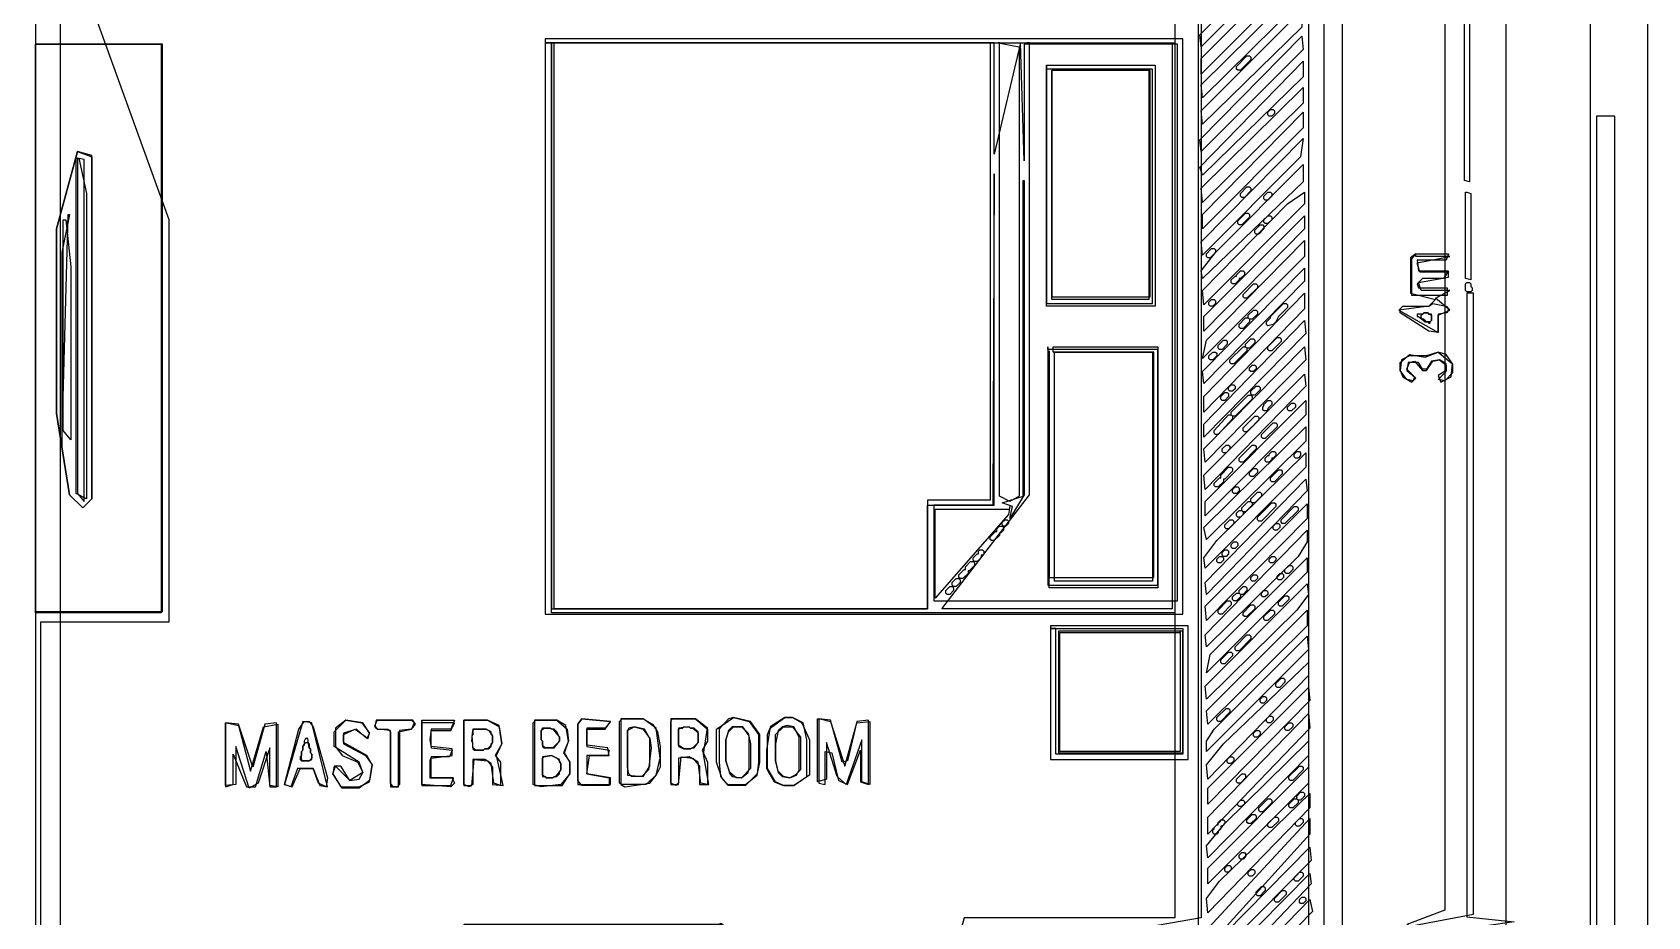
# Model space of a CAD drawing. Header units: millimetres. Extents: x 78 to 4002, y 104 to 3999.
# Drawn here: x 2768 to 4002, y 2547 to 3222 of the extents above; entities that cross this region are included whole.
import ezdxf

# ---------------------------------------------------------------- set-up
doc = ezdxf.new("R2010")
doc.units = ezdxf.units.MM

msp = doc.modelspace()

# ---------------------------------------------------------------- linework, layer by layer
for points in [[(3845, 3775), (3813, 3513), (3958, 3498), (3958, 771), (3888, 771), (3888, 1760), (3864, 759), (4002, 743), (4002, 3517), (3865, 3517), (3865, 3775)], [(346, 3513), (2041, 3760), (3743, 3517), (3743, 759), (1400, 759), (1400, 1524), (910, 1107), (441, 1254), (441, 799), (1040, 799), (589, 1156), (1146, 748), (344, 748), (344, 3513)], [(346, 3514), (346, 745), (1145, 745), (1369, 1029), (1400, 748), (3769, 748), (3769, 3517), (2728, 3517), (2728, 3758), (1449, 3758), (1449, 3518), (346, 3518)], [(2978, 3510), (2680, 3510), (2680, 3249), (2394, 3249), (2685, 3185), (2685, 2225), (2527, 2225), (2504, 2052), (2790, 2052), (2790, 3460), (2978, 3510)], [(3448, 3510), (3661, 3461), (3661, 2546), (3495, 2517), (3670, 2517), (3670, 1777), (3122, 1777), (3122, 2505), (3280, 2533), (3107, 2533), (3107, 1749), (3676, 1749), (3676, 818), (3471, 792), (3755, 765), (3755, 3509), (3448, 3509)], [(3847, 3482), (3847, 2552), (3818, 2541), (3870, 2520), (3818, 2508), (3870, 2508), (3870, 1788), (3827, 1777), (3894, 1761), (3894, 3467), (3847, 3482)], [(3648, 3461), (2771, 3461), (2771, 1761), (2518, 3198), (628, 3198), (628, 2157), (444, 3255), (444, 1805), (1083, 1805), (441, 1296), (1703, 1778), (1952, 1000), (1952, 1776), (2572, 1776), (1990, 1597), (1990, 811), (2676, 811), (2852, 1780), (2964, 809), (3667, 809), (2945, 2193), (3294, 2542), (3659, 2061), (3659, 3461)], [(3641, 3361), (3641, 2546), (3480, 2546), (3439, 2398), (3324, 2330), (3296, 2541), (3098, 2541), (3098, 2083), (2996, 2083), (2814, 2261), (2775, 2081), (2775, 2772), (2873, 2772), (2873, 3079), (2771, 3361), (3641, 3361)], [(3738, 3298), (3739, 3289), (3661, 3211), (3660, 3220), (3738, 3298)], [(3738, 3279), (3739, 3268), (3661, 3190), (3661, 3202), (3738, 3279)], [(3738, 3258), (3736, 3245), (3662, 3172), (3661, 3182), (3738, 3258)], [(3738, 3239), (3738, 3226), (3662, 3152), (3661, 3162), (3738, 3239)], [(3863, 3234), (3866, 3233), (3866, 3108), (3862, 3109), (3862, 3234)], [(2772, 3213), (2867, 3213), (2867, 2779), (2771, 2779), (2771, 3213)], [(2771, 3213), (2771, 2780), (2868, 2780), (2868, 3213), (2771, 3213)], [(3160, 3215), (3160, 2778), (3647, 2778), (3647, 3217), (3160, 3217)], [(3160, 3214), (3641, 3214), (3641, 2779), (3165, 2779), (3165, 3214)], [(3165, 3214), (3165, 2782), (3452, 2782), (3452, 2861), (3503, 2861), (3503, 3114), (3502, 2861), (3457, 2861), (3457, 2788), (3643, 2788), (3643, 3213), (3526, 3213), (3526, 3124), (3523, 3214), (3503, 3129), (3503, 3214), (3165, 3214)], [(3166, 3214), (3500, 3214), (3500, 2865), (3452, 2865), (3452, 2782), (3167, 2782), (3167, 3214)], [(3528, 3214), (3639, 3214), (3639, 2782), (3463, 2782), (3530, 2869), (3530, 3214)], [(3506, 3214), (3522, 3211), (3522, 2868), (3515, 2864), (3507, 2868), (3507, 3214)], [(3738, 3219), (3739, 3209), (3661, 3131), (3660, 3140), (3738, 3219)], [(3544, 3197), (3626, 3197), (3626, 3013), (3543, 3013), (3543, 3197)], [(3543, 3197), (3543, 3015), (3624, 3015), (3624, 3194), (3543, 3194)], [(3739, 3200), (3739, 3188), (3662, 3113), (3660, 3119), (3739, 3200)], [(3698, 3204), (3699, 3203), (3699, 3201), (3691, 3193), (3689, 3193), (3688, 3194), (3688, 3196), (3696, 3204), (3698, 3204)], [(3548, 3193), (3621, 3193), (3621, 3018), (3547, 3018), (3547, 3193)], [(3547, 3193), (3547, 3020), (3622, 3020), (3622, 3193), (3547, 3193)], [(3739, 3180), (3739, 3168), (3662, 3092), (3661, 3103), (3739, 3180)], [(3739, 3161), (3739, 3149), (3662, 3072), (3662, 3083), (3739, 3161)], [(3714, 3163), (3716, 3163), (3717, 3162), (3717, 3160), (3715, 3158), (3713, 3158), (3712, 3159), (3712, 3161), (3714, 3163)], [(3963, 3158), (3963, 759), (3900, 742), (3900, 1748), (3906, 1748), (3906, 762), (3977, 762), (3977, 3158)], [(3739, 3141), (3737, 3127), (3662, 3052), (3661, 3062), (3739, 3141)], [(2803, 3131), (2814, 3127), (2814, 2866), (2807, 2859), (2797, 2869), (2787, 2931), (2787, 3072), (2803, 3131)], [(2803, 3131), (2787, 3072), (2787, 2931), (2797, 2869), (2807, 2859), (2814, 2866), (2814, 3128), (2803, 3131)], [(2804, 3126), (2810, 3099), (2810, 2866), (2802, 2870), (2802, 3126)], [(2803, 3126), (2803, 2870), (2808, 2864), (2808, 3125), (2803, 3126)], [(3739, 3121), (3739, 3108), (3662, 3034), (3661, 3040), (3672, 3054), (3739, 3121)], [(3526, 3109), (3526, 2869), (3515, 2851), (3517, 2860), (3509, 2863), (3525, 2868), (3525, 3109)], [(3740, 3100), (3740, 3091), (3663, 3014), (3662, 3025), (3727, 3091), (3740, 3100)], [(3698, 3104), (3699, 3103), (3699, 3101), (3694, 3096), (3692, 3096), (3691, 3097), (3691, 3099), (3696, 3104), (3698, 3104)], [(3714, 3100), (3715, 3099), (3715, 3097), (3712, 3094), (3710, 3094), (3709, 3095), (3709, 3097), (3712, 3100), (3714, 3100)], [(3864, 3100), (3867, 3099), (3867, 3033), (3863, 3034), (3863, 3100)], [(3697, 3084), (3698, 3083), (3698, 3081), (3692, 3075), (3690, 3075), (3689, 3076), (3689, 3078), (3695, 3084), (3697, 3084)], [(2797, 3083), (2791, 3054), (2791, 2906), (2796, 3083)], [(2794, 3079), (2798, 3043), (2798, 2911), (2792, 2918), (2792, 3079)], [(3740, 3082), (3740, 3072), (3663, 2994), (3663, 3005), (3740, 3082)], [(3708, 3075), (3709, 3074), (3709, 3072), (3705, 3068), (3703, 3068), (3702, 3069), (3702, 3071), (3706, 3075), (3708, 3075)], [(3714, 3082), (3715, 3081), (3715, 3079), (3712, 3076), (3710, 3076), (3709, 3077), (3709, 3079), (3712, 3082), (3714, 3082)], [(3740, 3063), (3740, 3051), (3662, 2973), (3665, 2987), (3740, 3063)], [(3671, 3057), (3672, 3056), (3672, 3054), (3668, 3050), (3666, 3050), (3665, 3051), (3665, 3053), (3669, 3057), (3671, 3057)], [(3825, 3053), (3821, 3050), (3821, 3023), (3840, 3018), (3835, 3013), (3812, 3010), (3842, 2993), (3842, 3006), (3851, 3010), (3840, 3019), (3851, 3025), (3829, 3025), (3827, 3031), (3850, 3035), (3850, 3039), (3828, 3039), (3826, 3046), (3851, 3051), (3825, 3051)], [(3825, 3053), (3850, 3053), (3848, 3048), (3826, 3048), (3827, 3040), (3850, 3040), (3846, 3034), (3830, 3034), (3826, 3030), (3827, 3027), (3849, 3027), (3849, 3021), (3822, 3021), (3822, 3049), (3825, 3053)], [(3740, 3042), (3740, 3032), (3663, 2954), (3662, 2963), (3740, 3042)], [(3693, 3040), (3694, 3039), (3694, 3037), (3691, 3034), (3690, 3034), (3690, 3033), (3687, 3030), (3685, 3030), (3684, 3031), (3684, 3033), (3687, 3036), (3688, 3036), (3688, 3037), (3691, 3040), (3693, 3040)], [(3740, 3023), (3740, 3011), (3663, 2932), (3663, 2944), (3740, 3023)], [(3703, 3030), (3704, 3029), (3704, 3027), (3696, 3019), (3694, 3019), (3693, 3020), (3693, 3022), (3701, 3030), (3703, 3030)], [(3864, 3023), (3864, 2547), (3900, 2543), (3879, 2540), (3885, 2527), (3822, 2540), (3869, 2549), (3869, 3023)], [(3864, 3031), (3866, 3031), (3867, 3030), (3867, 3028), (3868, 3027), (3868, 3025), (3867, 3024), (3864, 3024), (3863, 3025), (3863, 3030), (3864, 3031)], [(3669, 3018), (3671, 3018), (3672, 3017), (3672, 3015), (3670, 3013), (3668, 3013), (3667, 3014), (3667, 3016), (3669, 3018)], [(3703, 3010), (3704, 3009), (3704, 3007), (3700, 3003), (3698, 3003), (3697, 3004), (3697, 3006), (3701, 3010), (3703, 3010)], [(3726, 3015), (3727, 3014), (3727, 3012), (3720, 3005), (3718, 3001), (3716, 2999), (3712, 2998), (3711, 2999), (3711, 3001), (3714, 3004), (3714, 3005), (3724, 3015), (3726, 3015)], [(3850, 3011), (3849, 3008), (3842, 3007), (3842, 2993), (3835, 2994), (3813, 3008), (3813, 3011), (3815, 3013), (3835, 3013), (3838, 3015), (3848, 3013), (3850, 3011)], [(3740, 3002), (3741, 2992), (3663, 2913), (3663, 2923), (3740, 3002)], [(3697, 3004), (3698, 3003), (3698, 3001), (3693, 2996), (3691, 2996), (3690, 2997), (3690, 2999), (3695, 3004), (3697, 3004)], [(3826, 3007), (3826, 3005), (3827, 3005), (3832, 3001), (3834, 3001), (3835, 3000), (3836, 3000), (3836, 3001), (3837, 3002), (3837, 3007), (3835, 3007), (3834, 3008), (3831, 3008), (3830, 3007), (3826, 3007)], [(3829, 3006), (3831, 3008), (3834, 3008), (3835, 3007), (3836, 3007), (3837, 3006), (3837, 3002), (3836, 3001), (3833, 3001), (3831, 3003), (3830, 3003), (3829, 3004), (3829, 3006)], [(3680, 2987), (3681, 2986), (3681, 2984), (3677, 2980), (3675, 2980), (3674, 2981), (3674, 2983), (3678, 2987), (3680, 2987)], [(3701, 2988), (3702, 2987), (3702, 2985), (3698, 2981), (3696, 2981), (3695, 2982), (3695, 2984), (3699, 2988), (3701, 2988)], [(3721, 2989), (3722, 2988), (3722, 2986), (3715, 2979), (3713, 2979), (3712, 2980), (3712, 2982), (3719, 2989), (3721, 2989)], [(3544, 2982), (3544, 2800), (3628, 2800), (3628, 2980), (3544, 2980)], [(3548, 2982), (3628, 2982), (3628, 2798), (3545, 2798), (3545, 2979), (3545, 2806), (3625, 2806), (3625, 2978), (3548, 2978)], [(3550, 2978), (3624, 2978), (3624, 2803), (3549, 2803), (3549, 2978)], [(3740, 2982), (3741, 2972), (3664, 2894), (3663, 2904), (3740, 2982)], [(3672, 2978), (3673, 2977), (3673, 2975), (3670, 2972), (3668, 2972), (3667, 2973), (3667, 2975), (3670, 2978), (3672, 2978)], [(3695, 2982), (3696, 2981), (3696, 2979), (3686, 2969), (3684, 2969), (3683, 2970), (3683, 2972), (3693, 2982), (3695, 2982)], [(3853, 2969), (3853, 2962), (3847, 2956), (3842, 2957), (3848, 2963), (3848, 2969), (3843, 2972), (3837, 2971), (3833, 2965), (3830, 2965), (3827, 2970), (3819, 2970), (3818, 2964), (3824, 2959), (3823, 2956), (3818, 2957), (3813, 2964), (3813, 2970), (3820, 2976), (3832, 2974), (3842, 2978), (3853, 2969)], [(3853, 2969), (3848, 2976), (3842, 2978), (3833, 2975), (3820, 2975), (3814, 2972), (3813, 2964), (3815, 2959), (3822, 2955), (3825, 2958), (3818, 2965), (3820, 2970), (3824, 2971), (3830, 2964), (3833, 2964), (3838, 2971), (3843, 2972), (3848, 2968), (3848, 2964), (3842, 2960), (3844, 2955), (3852, 2959), (3853, 2969)], [(3740, 2961), (3741, 2952), (3664, 2873), (3663, 2884), (3740, 2961)], [(3700, 2968), (3702, 2968), (3703, 2967), (3703, 2965), (3701, 2963), (3699, 2963), (3698, 2964), (3698, 2966), (3700, 2968)], [(3684, 2953), (3686, 2953), (3687, 2952), (3687, 2950), (3685, 2948), (3683, 2948), (3682, 2949), (3682, 2951), (3684, 2953)], [(3705, 2952), (3706, 2951), (3706, 2949), (3702, 2945), (3700, 2945), (3699, 2946), (3699, 2948), (3703, 2952), (3705, 2952)], [(3741, 2941), (3741, 2930), (3664, 2853), (3664, 2864), (3741, 2941)], [(3681, 2947), (3682, 2946), (3682, 2944), (3679, 2941), (3677, 2941), (3676, 2942), (3676, 2944), (3679, 2947), (3681, 2947)], [(3699, 2945), (3700, 2944), (3700, 2942), (3687, 2929), (3685, 2929), (3684, 2930), (3684, 2932), (3697, 2945), (3699, 2945)], [(3714, 2941), (3715, 2940), (3715, 2938), (3712, 2935), (3712, 2934), (3711, 2933), (3709, 2933), (3708, 2934), (3708, 2936), (3709, 2937), (3709, 2938), (3712, 2941), (3714, 2941)], [(3732, 2939), (3733, 2938), (3733, 2936), (3730, 2933), (3728, 2933), (3727, 2934), (3727, 2936), (3730, 2939), (3732, 2939)], [(3684, 2930), (3685, 2929), (3685, 2927), (3674, 2915), (3672, 2915), (3671, 2916), (3671, 2918), (3682, 2930), (3684, 2930)], [(3704, 2929), (3705, 2928), (3705, 2926), (3696, 2917), (3694, 2917), (3693, 2918), (3693, 2920), (3702, 2929), (3704, 2929)], [(3718, 2924), (3719, 2923), (3719, 2921), (3710, 2912), (3708, 2912), (3707, 2913), (3707, 2915), (3716, 2924), (3718, 2924)], [(3741, 2921), (3741, 2910), (3665, 2835), (3663, 2844), (3741, 2921)], [(3741, 2901), (3741, 2890), (3664, 2813), (3663, 2821), (3673, 2834), (3741, 2901)], [(3682, 2907), (3683, 2906), (3683, 2904), (3680, 2901), (3678, 2901), (3677, 2902), (3677, 2904), (3680, 2907), (3682, 2907)], [(3702, 2907), (3703, 2906), (3703, 2904), (3693, 2894), (3691, 2894), (3690, 2895), (3690, 2897), (3700, 2907), (3702, 2907)], [(3717, 2902), (3718, 2901), (3718, 2899), (3716, 2897), (3715, 2897), (3715, 2896), (3713, 2894), (3711, 2894), (3710, 2895), (3710, 2897), (3712, 2899), (3713, 2899), (3713, 2900), (3715, 2902), (3717, 2902)], [(3734, 2902), (3736, 2902), (3737, 2901), (3737, 2899), (3735, 2897), (3733, 2897), (3732, 2898), (3732, 2900), (3734, 2902)], [(3684, 2890), (3685, 2889), (3685, 2887), (3679, 2881), (3678, 2881), (3678, 2879), (3674, 2875), (3672, 2875), (3671, 2876), (3671, 2878), (3675, 2882), (3676, 2882), (3676, 2884), (3682, 2890), (3684, 2890)], [(3703, 2889), (3704, 2888), (3704, 2886), (3701, 2883), (3699, 2883), (3698, 2884), (3698, 2886), (3701, 2889), (3703, 2889)], [(3722, 2888), (3723, 2887), (3723, 2885), (3717, 2879), (3715, 2879), (3714, 2880), (3714, 2882), (3720, 2888), (3722, 2888)], [(3741, 2881), (3742, 2872), (3665, 2793), (3664, 2802), (3741, 2881)], [(3687, 2875), (3689, 2875), (3690, 2874), (3690, 2872), (3688, 2870), (3686, 2870), (3685, 2871), (3685, 2873), (3687, 2875)], [(3742, 2862), (3742, 2851), (3665, 2773), (3664, 2784), (3742, 2862)], [(3699, 2864), (3700, 2863), (3700, 2861), (3695, 2856), (3693, 2856), (3692, 2857), (3692, 2859), (3697, 2864), (3699, 2864)], [(3706, 2871), (3707, 2870), (3707, 2868), (3702, 2863), (3700, 2863), (3699, 2864), (3699, 2866), (3704, 2871), (3706, 2871)], [(3717, 2863), (3718, 2862), (3718, 2860), (3707, 2849), (3705, 2849), (3704, 2850), (3704, 2852), (3715, 2863), (3717, 2863)], [(3515, 2860), (3514, 2854), (3458, 2790), (3458, 2858), (3515, 2858)], [(3511, 2850), (3513, 2850), (3514, 2849), (3514, 2847), (3512, 2845), (3510, 2845), (3509, 2846), (3509, 2848), (3511, 2850)], [(3685, 2850), (3686, 2849), (3686, 2847), (3682, 2843), (3680, 2843), (3679, 2844), (3679, 2846), (3683, 2850), (3685, 2850)], [(3690, 2857), (3692, 2857), (3693, 2856), (3693, 2854), (3691, 2852), (3689, 2852), (3688, 2853), (3688, 2855), (3690, 2857)], [(3734, 2860), (3735, 2859), (3735, 2857), (3725, 2847), (3723, 2847), (3722, 2848), (3722, 2850), (3732, 2860), (3734, 2860)], [(3509, 2845), (3510, 2844), (3510, 2842), (3508, 2840), (3507, 2840), (3507, 2838), (3503, 2834), (3501, 2834), (3500, 2835), (3500, 2837), (3504, 2841), (3505, 2841), (3505, 2843), (3507, 2845), (3509, 2845)], [(3742, 2842), (3742, 2833), (3735, 2822), (3665, 2753), (3664, 2762), (3742, 2842)], [(3718, 2847), (3720, 2847), (3721, 2846), (3721, 2844), (3719, 2842), (3717, 2842), (3716, 2843), (3716, 2845), (3718, 2847)], [(3494, 2827), (3495, 2826), (3495, 2824), (3494, 2823), (3493, 2823), (3493, 2821), (3490, 2818), (3488, 2818), (3487, 2819), (3487, 2821), (3490, 2824), (3491, 2824), (3491, 2826), (3492, 2827), (3494, 2827)], [(3679, 2827), (3681, 2827), (3682, 2826), (3682, 2824), (3680, 2822), (3678, 2822), (3677, 2823), (3677, 2825), (3679, 2827)], [(3686, 2833), (3688, 2833), (3689, 2832), (3689, 2830), (3687, 2828), (3685, 2828), (3684, 2829), (3684, 2831), (3686, 2833)], [(3487, 2818), (3488, 2817), (3488, 2815), (3484, 2811), (3483, 2811), (3483, 2809), (3479, 2805), (3477, 2805), (3476, 2806), (3476, 2808), (3480, 2812), (3481, 2812), (3481, 2814), (3485, 2818), (3487, 2818)], [(3742, 2821), (3742, 2810), (3665, 2733), (3668, 2747), (3742, 2821)], [(3675, 2822), (3677, 2822), (3678, 2821), (3678, 2819), (3676, 2817), (3674, 2817), (3673, 2818), (3673, 2820), (3675, 2822)], [(3715, 2822), (3717, 2822), (3718, 2821), (3718, 2819), (3716, 2817), (3714, 2817), (3713, 2818), (3713, 2820), (3715, 2822)], [(3730, 2815), (3731, 2814), (3731, 2812), (3728, 2809), (3726, 2809), (3725, 2810), (3725, 2812), (3728, 2815), (3730, 2815)], [(3476, 2805), (3477, 2804), (3477, 2802), (3474, 2799), (3472, 2799), (3471, 2800), (3471, 2802), (3474, 2805), (3476, 2805)], [(3742, 2801), (3743, 2793), (3734, 2781), (3665, 2713), (3664, 2723), (3742, 2801)], [(3701, 2808), (3703, 2808), (3704, 2807), (3704, 2805), (3702, 2803), (3700, 2803), (3699, 2804), (3699, 2806), (3701, 2808)], [(3721, 2809), (3723, 2809), (3724, 2808), (3724, 2806), (3722, 2804), (3720, 2804), (3719, 2805), (3719, 2807), (3721, 2809)], [(3471, 2799), (3472, 2798), (3472, 2796), (3469, 2793), (3467, 2793), (3466, 2794), (3466, 2796), (3469, 2799), (3471, 2799)], [(3683, 2788), (3684, 2787), (3684, 2785), (3677, 2778), (3675, 2778), (3674, 2779), (3674, 2781), (3681, 2788), (3683, 2788)], [(3690, 2794), (3691, 2793), (3691, 2791), (3688, 2788), (3686, 2788), (3685, 2789), (3685, 2791), (3688, 2794), (3690, 2794)], [(3695, 2799), (3696, 2798), (3696, 2796), (3693, 2793), (3691, 2793), (3690, 2794), (3690, 2796), (3693, 2799), (3695, 2799)], [(3709, 2796), (3711, 2796), (3712, 2795), (3712, 2793), (3710, 2791), (3708, 2791), (3707, 2792), (3707, 2794), (3709, 2796)], [(3727, 2792), (3728, 2791), (3728, 2789), (3723, 2784), (3721, 2784), (3720, 2785), (3720, 2787), (3725, 2792), (3727, 2792)], [(3742, 2781), (3742, 2769), (3666, 2694), (3665, 2704), (3742, 2781)], [(3701, 2785), (3702, 2784), (3702, 2782), (3696, 2776), (3694, 2776), (3693, 2777), (3693, 2779), (3699, 2785), (3701, 2785)], [(3716, 2781), (3717, 2780), (3717, 2778), (3712, 2773), (3710, 2773), (3709, 2774), (3709, 2776), (3714, 2781), (3716, 2781)], [(3546, 2768), (3546, 2667), (3651, 2667), (3651, 2769), (3546, 2769)], [(3546, 2767), (3647, 2767), (3647, 2671), (3550, 2671), (3550, 2767)], [(3646, 2765), (3552, 2765), (3552, 2672), (3647, 2672), (3647, 2765)], [(3645, 2765), (3645, 2673), (3553, 2673), (3553, 2764), (3645, 2764)], [(3742, 2761), (3743, 2751), (3665, 2673), (3665, 2681), (3671, 2690), (3742, 2761)], [(3698, 2762), (3699, 2761), (3699, 2759), (3690, 2750), (3688, 2750), (3687, 2751), (3687, 2753), (3696, 2762), (3698, 2762)], [(3743, 2741), (3743, 2731), (3666, 2652), (3665, 2663), (3678, 2679), (3743, 2741)], [(3684, 2749), (3685, 2748), (3685, 2746), (3679, 2740), (3677, 2740), (3676, 2741), (3676, 2743), (3682, 2749), (3684, 2749)], [(3724, 2729), (3725, 2728), (3725, 2726), (3721, 2722), (3719, 2722), (3718, 2723), (3718, 2725), (3722, 2729), (3724, 2729)], [(3743, 2722), (3744, 2712), (3666, 2633), (3666, 2645), (3743, 2722)], [(3708, 2715), (3710, 2715), (3711, 2714), (3711, 2712), (3709, 2710), (3707, 2710), (3706, 2711), (3706, 2713), (3708, 2715)], [(3743, 2702), (3744, 2691), (3666, 2610), (3666, 2623), (3743, 2702)], [(3682, 2706), (3683, 2705), (3683, 2703), (3676, 2696), (3674, 2696), (3673, 2697), (3673, 2699), (3680, 2706), (3682, 2706)], [(2917, 2695), (2926, 2693), (2935, 2658), (2945, 2692), (2956, 2694), (2956, 2646), (2950, 2647), (2950, 2676), (2941, 2649), (2934, 2645), (2924, 2677), (2924, 2648), (2916, 2647), (2916, 2695)], [(2916, 2695), (2916, 2646), (2922, 2648), (2922, 2671), (2932, 2646), (2939, 2646), (2947, 2673), (2950, 2646), (2955, 2646), (2955, 2695), (2946, 2694), (2937, 2661), (2926, 2694), (2916, 2695)], [(2976, 2696), (2980, 2696), (2983, 2692), (2994, 2653), (2993, 2646), (2987, 2649), (2983, 2660), (2971, 2660), (2966, 2646), (2961, 2648), (2972, 2690), (2976, 2696)], [(2975, 2696), (2961, 2648), (2967, 2646), (2973, 2660), (2983, 2660), (2988, 2647), (2994, 2646), (2982, 2695), (2975, 2696)], [(3008, 2697), (3020, 2695), (3026, 2687), (3024, 2683), (3016, 2690), (3006, 2687), (3006, 2679), (3023, 2670), (3028, 2663), (3026, 2651), (3018, 2645), (3005, 2645), (2998, 2656), (3000, 2662), (3011, 2651), (3018, 2652), (3021, 2657), (3018, 2665), (2999, 2677), (2999, 2688), (3008, 2697)], [(3008, 2697), (3000, 2691), (3000, 2677), (3005, 2670), (3017, 2665), (3021, 2657), (3011, 2651), (3004, 2662), (2999, 2662), (2998, 2656), (3004, 2646), (3018, 2646), (3026, 2650), (3028, 2663), (3024, 2670), (3006, 2680), (3006, 2686), (3015, 2690), (3025, 2683), (3026, 2687), (3021, 2695), (3008, 2697)], [(3032, 2697), (3058, 2697), (3060, 2695), (3058, 2690), (3049, 2689), (3049, 2648), (3047, 2646), (3044, 2646), (3042, 2649), (3042, 2689), (3032, 2690), (3030, 2693), (3032, 2697)], [(3031, 2697), (3030, 2692), (3032, 2690), (3040, 2690), (3042, 2688), (3042, 2646), (3048, 2646), (3048, 2688), (3058, 2690), (3061, 2694), (3059, 2697), (3031, 2697)], [(3067, 2697), (3091, 2697), (3088, 2690), (3073, 2690), (3072, 2682), (3073, 2676), (3089, 2674), (3087, 2669), (3073, 2669), (3072, 2666), (3072, 2653), (3089, 2653), (3091, 2649), (3088, 2646), (3066, 2648), (3066, 2697)], [(3066, 2697), (3066, 2647), (3088, 2647), (3090, 2653), (3073, 2653), (3073, 2668), (3089, 2670), (3089, 2675), (3073, 2677), (3073, 2689), (3088, 2689), (3091, 2695), (3066, 2695)], [(3099, 2697), (3116, 2697), (3125, 2692), (3127, 2679), (3122, 2670), (3126, 2665), (3126, 2647), (3121, 2649), (3119, 2664), (3114, 2667), (3105, 2667), (3105, 2648), (3102, 2646), (3098, 2648), (3098, 2697)], [(3098, 2697), (3098, 2647), (3104, 2647), (3106, 2667), (3116, 2666), (3120, 2661), (3120, 2648), (3128, 2647), (3123, 2670), (3127, 2679), (3125, 2693), (3116, 2697), (3098, 2697)], [(3105, 2689), (3106, 2690), (3115, 2690), (3117, 2689), (3120, 2685), (3120, 2680), (3119, 2678), (3116, 2675), (3114, 2675), (3113, 2674), (3107, 2674), (3105, 2676), (3105, 2680), (3104, 2681), (3105, 2689)], [(3105, 2690), (3105, 2686), (3104, 2685), (3105, 2675), (3106, 2674), (3113, 2674), (3114, 2675), (3117, 2675), (3119, 2677), (3119, 2679), (3120, 2680), (3120, 2685), (3119, 2686), (3119, 2688), (3115, 2690), (3105, 2690)], [(3153, 2697), (3169, 2697), (3177, 2690), (3178, 2681), (3174, 2672), (3179, 2665), (3179, 2656), (3172, 2648), (3157, 2646), (3151, 2648), (3151, 2695), (3153, 2697)], [(3152, 2697), (3152, 2647), (3173, 2647), (3179, 2656), (3179, 2665), (3175, 2672), (3178, 2681), (3176, 2693), (3169, 2697), (3152, 2697)], [(3159, 2691), (3164, 2691), (3166, 2690), (3171, 2684), (3171, 2681), (3166, 2676), (3160, 2676), (3158, 2678), (3158, 2681), (3157, 2682), (3157, 2689), (3159, 2691)], [(3158, 2691), (3157, 2689), (3157, 2682), (3158, 2681), (3158, 2677), (3159, 2676), (3167, 2676), (3171, 2681), (3171, 2684), (3169, 2688), (3167, 2690), (3165, 2690), (3164, 2691), (3158, 2691)], [(3188, 2698), (3210, 2696), (3206, 2691), (3192, 2691), (3192, 2677), (3209, 2674), (3208, 2670), (3192, 2670), (3192, 2656), (3209, 2653), (3209, 2647), (3188, 2647), (3185, 2651), (3185, 2694), (3188, 2698)], [(3188, 2698), (3185, 2694), (3185, 2648), (3210, 2648), (3210, 2653), (3192, 2656), (3194, 2670), (3209, 2670), (3208, 2676), (3192, 2678), (3192, 2690), (3206, 2690), (3210, 2696), (3188, 2698)], [(3219, 2698), (3235, 2698), (3242, 2694), (3246, 2688), (3248, 2677), (3248, 2661), (3245, 2655), (3237, 2648), (3219, 2648), (3217, 2649), (3217, 2696), (3219, 2698)], [(3218, 2698), (3218, 2648), (3221, 2646), (3240, 2649), (3245, 2655), (3248, 2668), (3245, 2691), (3235, 2698), (3218, 2698)], [(3228, 2692), (3235, 2690), (3240, 2683), (3241, 2676), (3239, 2659), (3234, 2654), (3226, 2654), (3224, 2656), (3223, 2661), (3223, 2689), (3228, 2692)], [(3228, 2692), (3224, 2691), (3223, 2689), (3223, 2655), (3235, 2654), (3240, 2662), (3240, 2683), (3236, 2690), (3228, 2692)], [(3257, 2698), (3275, 2698), (3284, 2690), (3284, 2681), (3280, 2674), (3284, 2665), (3284, 2648), (3279, 2649), (3277, 2665), (3270, 2669), (3262, 2668), (3262, 2649), (3260, 2647), (3256, 2649), (3256, 2696), (3257, 2698)], [(3256, 2698), (3256, 2648), (3262, 2648), (3264, 2669), (3273, 2668), (3278, 2662), (3278, 2648), (3285, 2648), (3281, 2671), (3284, 2691), (3275, 2698), (3256, 2698)], [(3263, 2691), (3265, 2691), (3266, 2692), (3270, 2692), (3271, 2691), (3273, 2691), (3277, 2687), (3277, 2680), (3273, 2676), (3271, 2675), (3266, 2675), (3262, 2678), (3262, 2690), (3263, 2691)], [(3262, 2691), (3262, 2677), (3266, 2675), (3271, 2675), (3272, 2676), (3274, 2676), (3277, 2680), (3277, 2688), (3274, 2691), (3271, 2691), (3270, 2692), (3262, 2691)], [(3304, 2699), (3316, 2696), (3323, 2686), (3323, 2665), (3322, 2656), (3313, 2647), (3300, 2647), (3295, 2653), (3291, 2665), (3291, 2690), (3304, 2699)], [(3304, 2699), (3300, 2698), (3293, 2690), (3293, 2665), (3294, 2654), (3299, 2648), (3313, 2648), (3322, 2655), (3324, 2665), (3324, 2686), (3317, 2696), (3304, 2699)], [(3304, 2692), (3310, 2692), (3315, 2687), (3317, 2679), (3317, 2660), (3310, 2653), (3306, 2653), (3301, 2657), (3298, 2666), (3298, 2682), (3300, 2688), (3304, 2692)], [(3303, 2692), (3300, 2689), (3298, 2682), (3298, 2666), (3301, 2656), (3303, 2654), (3310, 2653), (3315, 2657), (3316, 2660), (3316, 2685), (3311, 2692), (3303, 2692)], [(3343, 2699), (3332, 2692), (3329, 2674), (3329, 2660), (3335, 2650), (3342, 2647), (3350, 2647), (3360, 2654), (3360, 2682), (3357, 2695), (3349, 2699), (3343, 2699)], [(3343, 2699), (3349, 2699), (3356, 2695), (3362, 2682), (3362, 2655), (3350, 2647), (3342, 2647), (3336, 2650), (3330, 2660), (3330, 2686), (3332, 2691), (3343, 2699)], [(3345, 2693), (3341, 2692), (3338, 2689), (3336, 2679), (3336, 2666), (3338, 2657), (3341, 2654), (3347, 2653), (3352, 2655), (3354, 2659), (3354, 2684), (3350, 2692), (3345, 2693)], [(3342, 2692), (3349, 2692), (3355, 2684), (3355, 2659), (3351, 2655), (3347, 2653), (3342, 2654), (3338, 2658), (3336, 2666), (3336, 2686), (3342, 2692)], [(3370, 2698), (3378, 2696), (3389, 2662), (3398, 2695), (3408, 2696), (3408, 2648), (3402, 2650), (3402, 2682), (3390, 2648), (3383, 2654), (3375, 2680), (3375, 2652), (3368, 2650), (3368, 2698)], [(3369, 2698), (3369, 2649), (3374, 2648), (3374, 2673), (3379, 2672), (3384, 2651), (3391, 2648), (3401, 2674), (3401, 2650), (3407, 2648), (3407, 2697), (3398, 2696), (3391, 2666), (3387, 2665), (3378, 2697), (3369, 2698)], [(3713, 2700), (3715, 2700), (3716, 2699), (3716, 2697), (3714, 2695), (3712, 2695), (3711, 2696), (3711, 2698), (3713, 2700)], [(3730, 2695), (3731, 2694), (3731, 2692), (3728, 2689), (3726, 2689), (3725, 2690), (3725, 2692), (3728, 2695), (3730, 2695)], [(2979, 2683), (2977, 2683), (2976, 2681), (2976, 2678), (2975, 2677), (2975, 2674), (2974, 2673), (2974, 2670), (2973, 2669), (2973, 2667), (2974, 2666), (2980, 2666), (2982, 2667), (2982, 2671), (2981, 2672), (2981, 2675), (2980, 2676), (2979, 2683)], [(2977, 2680), (2979, 2680), (2980, 2679), (2980, 2676), (2981, 2675), (2981, 2672), (2982, 2671), (2982, 2668), (2980, 2666), (2975, 2666), (2974, 2667), (2974, 2673), (2975, 2674), (2975, 2677), (2977, 2680)], [(3743, 2681), (3743, 2670), (3666, 2592), (3665, 2601), (3679, 2618), (3743, 2681)], [(3703, 2689), (3705, 2689), (3706, 2688), (3706, 2686), (3704, 2684), (3702, 2684), (3701, 2685), (3701, 2687), (3703, 2689)], [(3159, 2669), (3165, 2670), (3169, 2668), (3171, 2666), (3172, 2664), (3172, 2659), (3168, 2654), (3166, 2653), (3161, 2653), (3158, 2655), (3158, 2668), (3159, 2669)], [(3158, 2669), (3158, 2654), (3160, 2654), (3161, 2653), (3166, 2653), (3167, 2654), (3169, 2654), (3171, 2656), (3171, 2658), (3172, 2659), (3172, 2664), (3171, 2665), (3171, 2667), (3165, 2670), (3158, 2669)], [(3683, 2669), (3685, 2669), (3686, 2668), (3686, 2666), (3684, 2664), (3682, 2664), (3681, 2665), (3681, 2667), (3683, 2669)], [(3743, 2661), (3743, 2649), (3666, 2572), (3666, 2584), (3743, 2661)], [(3694, 2656), (3695, 2655), (3695, 2653), (3691, 2649), (3689, 2649), (3688, 2650), (3688, 2652), (3692, 2656), (3694, 2656)], [(3738, 2662), (3739, 2661), (3739, 2659), (3731, 2651), (3729, 2651), (3728, 2652), (3728, 2654), (3736, 2662), (3738, 2662)], [(3744, 2641), (3744, 2630), (3666, 2550), (3665, 2561), (3675, 2574), (3744, 2641)], [(3739, 2642), (3740, 2641), (3740, 2639), (3737, 2636), (3735, 2636), (3734, 2637), (3734, 2639), (3737, 2642), (3739, 2642)], [(3691, 2636), (3693, 2636), (3694, 2635), (3694, 2633), (3692, 2631), (3690, 2631), (3689, 2632), (3689, 2634), (3691, 2636)], [(3714, 2637), (3715, 2636), (3715, 2634), (3708, 2627), (3706, 2627), (3705, 2628), (3705, 2630), (3712, 2637), (3714, 2637)], [(3734, 2637), (3735, 2636), (3735, 2634), (3731, 2630), (3729, 2630), (3728, 2631), (3728, 2633), (3732, 2637), (3734, 2637)], [(3744, 2622), (3744, 2610), (3659, 2516), (3644, 2514), (3744, 2622)], [(3678, 2621), (3679, 2620), (3679, 2618), (3677, 2616), (3676, 2616), (3676, 2614), (3674, 2612), (3674, 2611), (3673, 2610), (3671, 2610), (3670, 2611), (3670, 2613), (3671, 2614), (3671, 2615), (3673, 2617), (3674, 2617), (3674, 2619), (3676, 2621), (3678, 2621)], [(3702, 2625), (3703, 2624), (3703, 2622), (3699, 2618), (3697, 2618), (3696, 2619), (3696, 2621), (3700, 2625), (3702, 2625)], [(3719, 2623), (3720, 2622), (3720, 2620), (3715, 2615), (3713, 2615), (3712, 2616), (3712, 2618), (3717, 2623), (3719, 2623)], [(3738, 2622), (3739, 2621), (3739, 2619), (3736, 2616), (3734, 2616), (3733, 2617), (3733, 2619), (3736, 2622), (3738, 2622)], [(3744, 2600), (3745, 2590), (3666, 2510), (3663, 2518), (3744, 2600)], [(3692, 2596), (3694, 2596), (3695, 2595), (3695, 2593), (3693, 2591), (3691, 2591), (3690, 2592), (3690, 2594), (3692, 2596)], [(3744, 2580), (3745, 2572), (3667, 2490), (3666, 2501), (3744, 2580)], [(3681, 2586), (3683, 2586), (3684, 2585), (3684, 2583), (3682, 2581), (3680, 2581), (3679, 2582), (3679, 2584), (3681, 2586)], [(3699, 2583), (3701, 2583), (3702, 2582), (3702, 2580), (3700, 2578), (3698, 2578), (3697, 2579), (3697, 2581), (3699, 2583)], [(3738, 2581), (3739, 2580), (3739, 2578), (3735, 2574), (3733, 2574), (3732, 2575), (3732, 2577), (3736, 2581), (3738, 2581)], [(3709, 2570), (3710, 2569), (3710, 2567), (3706, 2563), (3704, 2563), (3703, 2564), (3703, 2566), (3707, 2570), (3709, 2570)], [(3725, 2567), (3726, 2566), (3726, 2564), (3720, 2558), (3718, 2558), (3717, 2559), (3717, 2561), (3723, 2567), (3725, 2567)], [(3744, 2560), (3746, 2551), (3667, 2470), (3666, 2480), (3744, 2560)], [(3738, 2562), (3740, 2562), (3741, 2561), (3741, 2559), (3739, 2557), (3737, 2557), (3736, 2558), (3736, 2560), (3738, 2562)]]:
    msp.add_lwpolyline(points, close=True)

doc.saveas('drawing.dxf')
